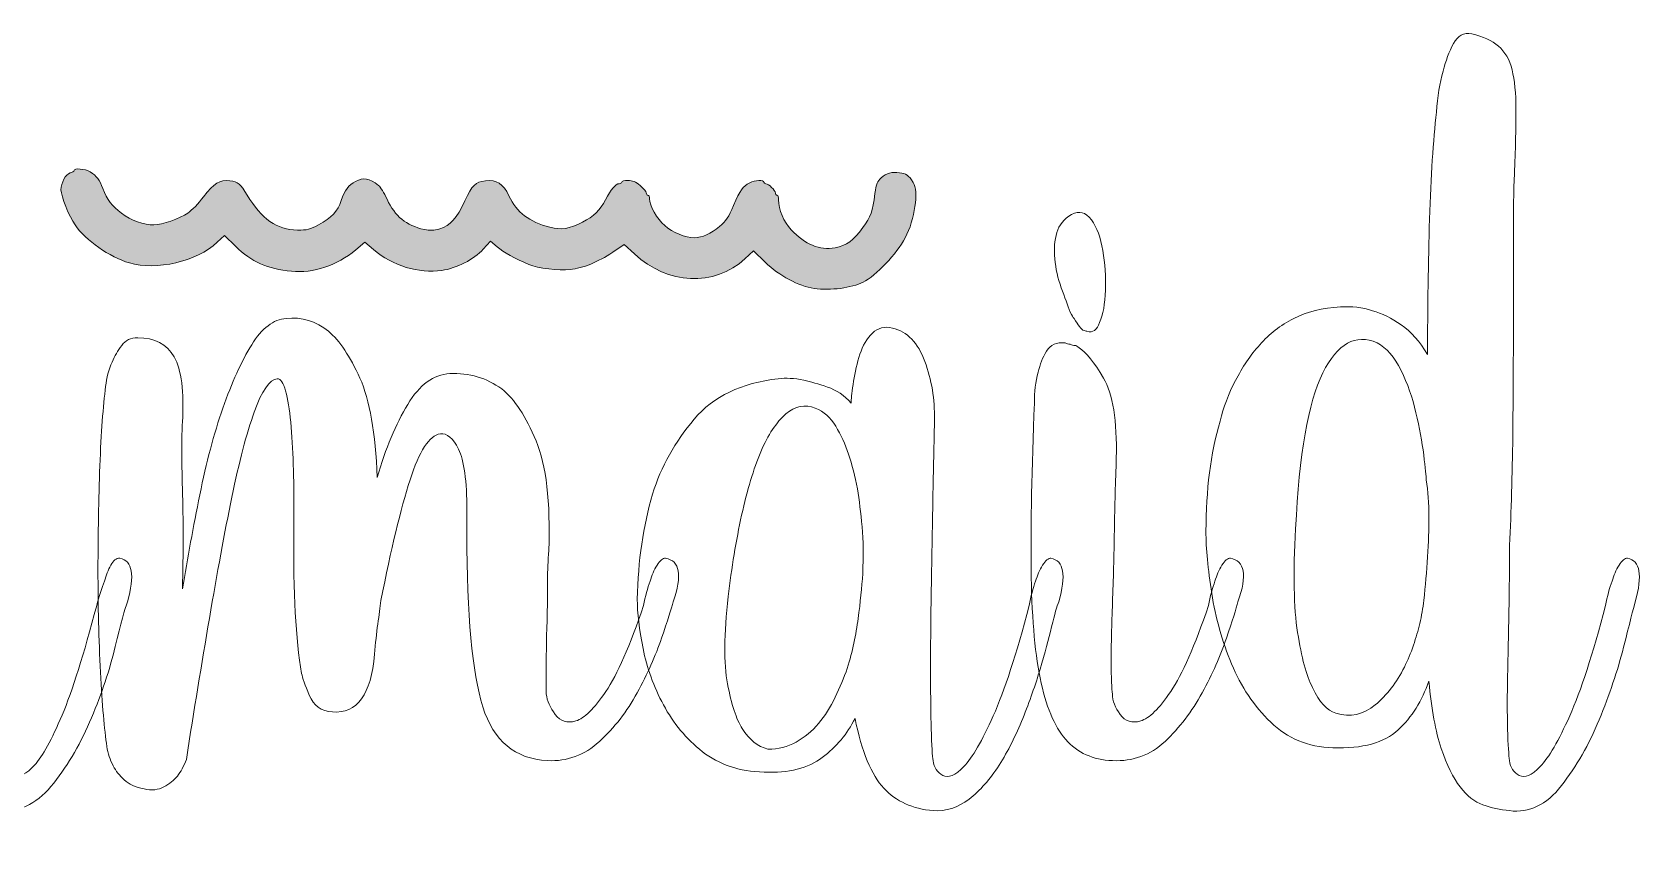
# Model space of a CAD drawing. Header units: inches. Extents: x 0.47 to 5.81, y -4.93 to -0.61.
# Drawn here: x 2.449 to 5.44, y -2.181 to -0.681 of the extents above; entities that cross this region are included whole.
import ezdxf

# ---------------------------------------------------------------- set-up
doc = ezdxf.new("R2010")
doc.units = ezdxf.units.IN
doc.header["$MEASUREMENT"] = 0
doc.layers.add('Layer 1', color=7, linetype='Continuous')

# ---------------------------------------------------------------- blocks, each defined once
blk = doc.blocks.new('block 8')
at = {"layer": 'Layer 1', "lineweight": 0}
blk.add_open_spline([(2.6118, -1.6569), (2.6356, -1.6616), (2.6403, -1.6886), (2.6261, -1.7377), (2.6213, -1.7505), (2.6138, -1.7782), (2.6035, -1.821), (2.5932, -1.8638), (2.5785, -1.9078), (2.5595, -1.953), (2.5405, -1.9982), (2.5171, -2.0386), (2.4893, -2.0743), (2.4616, -2.11), (2.4295, -2.127), (2.393, -2.1254), (2.3089, -2.1206), (2.2566, -2.0382), (2.236, -1.8781), (2.2154, -1.7179), (2.2249, -1.4912), (2.2646, -1.1978), (2.2646, -1.1947), (2.2654, -1.1899), (2.2669, -1.1836), (2.2685, -1.1804), (2.2693, -1.1761), (2.2693, -1.1705), (2.2693, -1.165), (2.2709, -1.159), (2.2741, -1.1527), (2.2582, -1.1542), (2.2412, -1.1555), (2.2229, -1.1562), (2.2047, -1.157), (2.1876, -1.1558), (2.1718, -1.1527), (2.1766, -1.1987), (2.1769, -1.2513), (2.173, -1.3108), (2.169, -1.3703), (2.1631, -1.427), (2.1552, -1.4808), (2.1472, -1.5348), (2.1393, -1.582), (2.1314, -1.6224), (2.1234, -1.6628), (2.1187, -1.6878), (2.1171, -1.6973), (2.1076, -1.7481), (2.0909, -1.7703), (2.0672, -1.7639), (2.0624, -1.7623), (2.0596, -1.7567), (2.0589, -1.7472), (2.058, -1.7377), (2.0592, -1.7267), (2.0624, -1.714), (2.064, -1.6997), (2.0672, -1.6838), (2.0719, -1.6664), (2.0878, -1.5903), (2.0981, -1.5209), (2.1028, -1.4583), (2.1076, -1.3956), (2.1096, -1.3413), (2.1088, -1.2953), (2.108, -1.2494), (2.1052, -1.2121), (2.1004, -1.1836), (2.0957, -1.155), (2.0909, -1.1368), (2.0862, -1.1289), (2.0751, -1.1146), (2.068, -1.1023), (2.0648, -1.092), (2.0616, -1.0817), (2.06, -1.0726), (2.06, -1.0647), (2.06, -1.0567), (2.0608, -1.0504), (2.0624, -1.0456), (2.0656, -1.0377), (2.0703, -1.0325), (2.0767, -1.0302), (2.083, -1.0278), (2.0886, -1.0266), (2.0933, -1.0266), (2.0996, -1.0266), (2.106, -1.0274), (2.1124, -1.0289), (2.1234, -1.0322), (2.1346, -1.0409), (2.1457, -1.0551), (2.1599, -1.0631), (2.1801, -1.0706), (2.2063, -1.0777), (2.2324, -1.0849), (2.2654, -1.0893), (2.305, -1.0908), (2.3098, -1.0908), (2.3184, -1.0924), (2.3312, -1.0956), (2.3534, -1.1019), (2.3716, -1.1138), (2.3859, -1.1313), (2.3954, -1.1487), (2.4033, -1.1717), (2.4097, -1.2002), (2.4159, -1.2288), (2.4152, -1.266), (2.4073, -1.312), (2.3978, -1.3691), (2.3902, -1.4353), (2.3847, -1.5106), (2.3791, -1.5859), (2.3755, -1.6592), (2.374, -1.7306), (2.3724, -1.802), (2.3732, -1.8654), (2.3763, -1.9209), (2.3795, -1.9764), (2.385, -2.0136), (2.393, -2.0326), (2.3978, -2.0438), (2.4053, -2.0521), (2.4156, -2.0576), (2.4259, -2.0632), (2.4386, -2.0576), (2.4537, -2.041), (2.4687, -2.0243), (2.4858, -1.9934), (2.5048, -1.9482), (2.5238, -1.9031), (2.5452, -1.8352), (2.569, -1.7449), (2.5738, -1.7274), (2.5785, -1.7124), (2.5833, -1.6997), (2.5865, -1.6886), (2.5904, -1.6787), (2.5952, -1.67), (2.5999, -1.6612), (2.6055, -1.6569), (2.6118, -1.6569)], degree=3, knots=[0, 0, 0, 0, 1, 1, 1, 2, 2, 2, 3, 3, 3, 4, 4, 4, 5, 5, 5, 6, 6, 6, 7, 7, 7, 8, 8, 8, 9, 9, 9, 10, 10, 10, 11, 11, 11, 12, 12, 12, 13, 13, 13, 14, 14, 14, 15, 15, 15, 16, 16, 16, 17, 17, 17, 18, 18, 18, 19, 19, 19, 20, 20, 20, 21, 21, 21, 22, 22, 22, 23, 23, 23, 24, 24, 24, 25, 25, 25, 26, 26, 26, 27, 27, 27, 28, 28, 28, 29, 29, 29, 30, 30, 30, 31, 31, 31, 32, 32, 32, 33, 33, 33, 34, 34, 34, 35, 35, 35, 36, 36, 36, 37, 37, 37, 38, 38, 38, 39, 39, 39, 40, 40, 40, 41, 41, 41, 42, 42, 42, 43, 43, 43, 44, 44, 44, 45, 45, 45, 46, 46, 46, 47, 47, 47, 48, 48, 48, 48], dxfattribs=at)
blk = doc.blocks.new('block 7')
at = {"layer": 'Layer 1'}
blk.add_blockref('block 8', (0, 0), dxfattribs=at)
blk = doc.blocks.new('block 10')
at = {"layer": 'Layer 1', "lineweight": 0}
blk.add_open_spline([(2.657, -2.085), (2.6411, -2.0818), (2.6288, -2.0763), (2.6201, -2.0683), (2.6114, -2.0604), (2.6046, -2.0517), (2.5999, -2.0422), (2.5935, -2.0311), (2.5896, -2.0192), (2.588, -2.0065), (2.5832, -1.9748), (2.5793, -1.9288), (2.5761, -1.8686), (2.5729, -1.8083), (2.5714, -1.7449), (2.5714, -1.6783), (2.5714, -1.6117), (2.5726, -1.5475), (2.5749, -1.4856), (2.5773, -1.4238), (2.5809, -1.3747), (2.5856, -1.3382), (2.5872, -1.3223), (2.5912, -1.3072), (2.5975, -1.293), (2.6023, -1.2819), (2.6082, -1.2716), (2.6154, -1.2621), (2.6225, -1.2525), (2.6324, -1.2478), (2.6451, -1.2478), (2.6768, -1.2478), (2.6994, -1.2597), (2.7129, -1.2834), (2.7263, -1.3072), (2.7315, -1.3477), (2.7283, -1.4048), (2.7267, -1.4301), (2.7267, -1.4713), (2.7283, -1.5284), (2.7299, -1.5855), (2.7299, -1.6473), (2.7283, -1.714), (2.7379, -1.6569), (2.7485, -1.5986), (2.7605, -1.5392), (2.7723, -1.4797), (2.7866, -1.4262), (2.8032, -1.3786), (2.8199, -1.331), (2.8377, -1.2918), (2.8568, -1.2608), (2.8758, -1.2299), (2.8972, -1.2137), (2.921, -1.2121), (2.9495, -1.209), (2.9757, -1.2169), (2.9995, -1.2359), (3.02, -1.2533), (3.0395, -1.2823), (3.0577, -1.3227), (3.076, -1.3632), (3.0866, -1.4246), (3.0899, -1.507), (3.1056, -1.4532), (3.1245, -1.408), (3.1465, -1.3715), (3.1685, -1.335), (3.1945, -1.316), (3.2244, -1.3144), (3.2606, -1.3128), (3.2929, -1.3223), (3.3212, -1.3429), (3.3448, -1.3619), (3.366, -1.3941), (3.3849, -1.4392), (3.4038, -1.4844), (3.4117, -1.5522), (3.4085, -1.6426), (3.407, -1.6616), (3.4062, -1.6799), (3.4062, -1.6973), (3.4062, -1.7147), (3.4062, -1.7298), (3.4062, -1.7425), (3.4046, -1.7837), (3.4038, -1.8194), (3.4038, -1.8495), (3.4038, -1.8797), (3.4038, -1.8995), (3.4038, -1.909), (3.4054, -1.9217), (3.4109, -1.9344), (3.4204, -1.947), (3.4299, -1.9597), (3.4426, -1.9637), (3.4585, -1.9589), (3.4743, -1.9542), (3.493, -1.936), (3.5144, -1.9042), (3.5358, -1.8725), (3.5592, -1.8194), (3.5845, -1.7449), (3.5877, -1.7274), (3.5917, -1.7124), (3.5964, -1.6997), (3.5996, -1.6886), (3.6039, -1.6787), (3.6095, -1.67), (3.6151, -1.6612), (3.6202, -1.6569), (3.625, -1.6569), (3.652, -1.6616), (3.6567, -1.6886), (3.6393, -1.7377), (3.6361, -1.7505), (3.6289, -1.7731), (3.6178, -1.8055), (3.6067, -1.838), (3.5917, -1.8717), (3.5727, -1.9066), (3.5536, -1.9415), (3.5302, -1.9716), (3.5025, -1.997), (3.4747, -2.0224), (3.4426, -2.0343), (3.4062, -2.0326), (3.3459, -2.0295), (3.3059, -1.9962), (3.286, -1.9327), (3.2662, -1.8694), (3.2563, -1.7623), (3.2563, -1.6117), (3.2563, -1.6117), (3.2563, -1.6093), (3.2563, -1.6093), (3.2563, -1.6093), (3.2563, -1.5689), (3.2563, -1.5689), (3.2563, -1.5134), (3.2512, -1.4754), (3.241, -1.4547), (3.2309, -1.4341), (3.2195, -1.4246), (3.2071, -1.4262), (3.1867, -1.4293), (3.1679, -1.4579), (3.1508, -1.5118), (3.1335, -1.5657), (3.1156, -1.6402), (3.0968, -1.7353), (3.0953, -1.7481), (3.0932, -1.7627), (3.0909, -1.7794), (3.0886, -1.796), (3.0866, -1.8147), (3.0851, -1.8352), (3.0787, -1.9098), (3.0526, -1.9455), (3.0066, -1.9423), (2.986, -1.9407), (2.9717, -1.9304), (2.9638, -1.9114), (2.9559, -1.8923), (2.9511, -1.8789), (2.9495, -1.8709), (2.9384, -1.8075), (2.9337, -1.7203), (2.9353, -1.6093), (2.9353, -1.6093), (2.9353, -1.6069), (2.9353, -1.6069), (2.9353, -1.6069), (2.9353, -1.5689), (2.9353, -1.5689), (2.9353, -1.5403), (2.9348, -1.5118), (2.934, -1.4832), (2.9332, -1.4547), (2.9317, -1.4286), (2.9293, -1.4048), (2.9269, -1.381), (2.9237, -1.3616), (2.9198, -1.3465), (2.9158, -1.3314), (2.9106, -1.3239), (2.9043, -1.3239), (2.89, -1.3255), (2.8758, -1.3461), (2.8615, -1.3857), (2.8472, -1.4254), (2.8334, -1.4781), (2.8199, -1.5439), (2.8064, -1.6097), (2.7925, -1.6846), (2.7783, -1.7687), (2.764, -1.8527), (2.7497, -1.9399), (2.7355, -2.0303), (2.7307, -2.043), (2.7251, -2.0533), (2.7188, -2.0612), (2.7124, -2.0691), (2.7042, -2.0759), (2.6939, -2.0814), (2.6835, -2.0869), (2.6712, -2.0882), (2.657, -2.085)], degree=3, knots=[0, 0, 0, 0, 1, 1, 1, 2, 2, 2, 3, 3, 3, 4, 4, 4, 5, 5, 5, 6, 6, 6, 7, 7, 7, 8, 8, 8, 9, 9, 9, 10, 10, 10, 11, 11, 11, 12, 12, 12, 13, 13, 13, 14, 14, 14, 15, 15, 15, 16, 16, 16, 17, 17, 17, 18, 18, 18, 19, 19, 19, 20, 20, 20, 21, 21, 21, 22, 22, 22, 23, 23, 23, 24, 24, 24, 25, 25, 25, 26, 26, 26, 27, 27, 27, 28, 28, 28, 29, 29, 29, 30, 30, 30, 31, 31, 31, 32, 32, 32, 33, 33, 33, 34, 34, 34, 35, 35, 35, 36, 36, 36, 37, 37, 37, 38, 38, 38, 39, 39, 39, 40, 40, 40, 41, 41, 41, 42, 42, 42, 43, 43, 43, 44, 44, 44, 45, 45, 45, 46, 46, 46, 47, 47, 47, 48, 48, 48, 49, 49, 49, 50, 50, 50, 51, 51, 51, 52, 52, 52, 53, 53, 53, 54, 54, 54, 55, 55, 55, 56, 56, 56, 57, 57, 57, 58, 58, 58, 59, 59, 59, 60, 60, 60, 61, 61, 61, 62, 62, 62, 63, 63, 63, 64, 64, 64, 65, 65, 65, 66, 66, 66, 67, 67, 67, 68, 68, 68, 69, 69, 69, 69], dxfattribs=at)
blk = doc.blocks.new('block 9')
at = {"layer": 'Layer 1'}
blk.add_blockref('block 10', (0, 0), dxfattribs=at)
blk = doc.blocks.new('block 12')
at = {"layer": 'Layer 1', "lineweight": 0}
for points, knots in [([(4.3409, -1.6569), (4.3647, -1.6616), (4.3694, -1.6886), (4.3552, -1.7377), (4.352, -1.7457), (4.3476, -1.7611), (4.3421, -1.7841), (4.3365, -1.8071), (4.3294, -1.8333), (4.3207, -1.8626), (4.3119, -1.892), (4.3012, -1.9224), (4.2886, -1.9542), (4.2758, -1.9859), (4.2612, -2.0148), (4.2446, -2.041), (4.2279, -2.0671), (4.2092, -2.0882), (4.1887, -2.104), (4.168, -2.1198), (4.1458, -2.127), (4.1221, -2.1254), (4.084, -2.1222), (4.0535, -2.1084), (4.0305, -2.0838), (4.0075, -2.0592), (3.9896, -2.016), (3.977, -1.9542), (3.9627, -1.9827), (3.9425, -2.0069), (3.9163, -2.0267), (3.8902, -2.0466), (3.8541, -2.0557), (3.8081, -2.0541), (3.7621, -2.0525), (3.7241, -2.0398), (3.6939, -2.016), (3.6638, -1.9922), (3.6396, -1.9633), (3.6214, -1.9292), (3.6032, -1.8951), (3.5905, -1.8602), (3.5834, -1.8246), (3.5763, -1.7889), (3.5727, -1.7584), (3.5727, -1.733), (3.5742, -1.6616), (3.5838, -1.5966), (3.6012, -1.5379), (3.617, -1.4872), (3.6428, -1.4409), (3.6785, -1.3988), (3.7142, -1.3568), (3.7661, -1.3318), (3.8343, -1.3239), (3.8486, -1.3223), (3.8644, -1.3231), (3.8818, -1.3263), (3.8945, -1.3295), (3.9092, -1.3338), (3.9258, -1.3393), (3.9425, -1.3449), (3.9572, -1.3548), (3.9698, -1.3691), (3.9698, -1.3628), (3.9711, -1.3512), (3.9734, -1.3346), (3.9758, -1.3179), (3.9793, -1.3013), (3.9842, -1.2847), (3.9889, -1.268), (3.996, -1.2541), (4.0055, -1.243), (4.0151, -1.2319), (4.0269, -1.2272), (4.0412, -1.2288), (4.0697, -1.2335), (4.0908, -1.2525), (4.1042, -1.2858), (4.1177, -1.3192), (4.1245, -1.3548), (4.1245, -1.3928), (4.1245, -1.4056), (4.124, -1.4293), (4.1233, -1.4642), (4.1224, -1.4991), (4.1217, -1.5387), (4.1209, -1.5832), (4.1201, -1.6275), (4.1193, -1.6743), (4.1185, -1.7235), (4.1177, -1.7726), (4.1173, -1.8186), (4.1173, -1.8614), (4.1173, -1.9042), (4.1177, -1.9415), (4.1185, -1.9732), (4.1193, -2.005), (4.1205, -2.0248), (4.1221, -2.0326), (4.1237, -2.0454), (4.1296, -2.0545), (4.1399, -2.06), (4.1502, -2.0656), (4.1633, -2.06), (4.1792, -2.0434), (4.195, -2.0267), (4.2132, -1.9954), (4.2338, -1.9494), (4.2544, -1.9034), (4.2767, -1.8352), (4.3005, -1.7449), (4.3036, -1.7274), (4.3076, -1.7124), (4.3123, -1.6997), (4.3155, -1.6886), (4.3198, -1.6787), (4.3254, -1.67), (4.331, -1.6612), (4.3361, -1.6569), (4.3409, -1.6569)], [0, 0, 0, 0, 1, 1, 1, 2, 2, 2, 3, 3, 3, 4, 4, 4, 5, 5, 5, 6, 6, 6, 7, 7, 7, 8, 8, 8, 9, 9, 9, 10, 10, 10, 11, 11, 11, 12, 12, 12, 13, 13, 13, 14, 14, 14, 15, 15, 15, 16, 16, 16, 17, 17, 17, 18, 18, 18, 19, 19, 19, 20, 20, 20, 21, 21, 21, 22, 22, 22, 23, 23, 23, 24, 24, 24, 25, 25, 25, 26, 26, 26, 27, 27, 27, 28, 28, 28, 29, 29, 29, 30, 30, 30, 31, 31, 31, 32, 32, 32, 33, 33, 33, 34, 34, 34, 35, 35, 35, 36, 36, 36, 37, 37, 37, 38, 38, 38, 39, 39, 39, 40, 40, 40, 40]), ([(3.9913, -1.6854), (3.9928, -1.6537), (3.9924, -1.6247), (3.9901, -1.5986), (3.9877, -1.5724), (3.9849, -1.549), (3.9817, -1.5284), (3.977, -1.5047), (3.9714, -1.4832), (3.9651, -1.4642), (3.9587, -1.4452), (3.9508, -1.4278), (3.9413, -1.4119), (3.9318, -1.3961), (3.9191, -1.385), (3.9033, -1.3786), (3.8842, -1.3707), (3.866, -1.3743), (3.8486, -1.3893), (3.8311, -1.4044), (3.8156, -1.4278), (3.8022, -1.4595), (3.7887, -1.4912), (3.7768, -1.5304), (3.7665, -1.5772), (3.7562, -1.624), (3.7478, -1.6743), (3.7415, -1.7282), (3.7336, -1.798), (3.7332, -1.8519), (3.7403, -1.89), (3.7475, -1.928), (3.7566, -1.9558), (3.7677, -1.9732), (3.7804, -1.9938), (3.7962, -2.0065), (3.8153, -2.0112), (3.8343, -2.0112), (3.8517, -2.0069), (3.8676, -1.9982), (3.8834, -1.9895), (3.8973, -1.978), (3.9092, -1.9637), (3.9211, -1.9494), (3.9314, -1.9332), (3.9402, -1.9149), (3.9488, -1.8967), (3.9564, -1.8789), (3.9627, -1.8614), (3.9722, -1.8297), (3.979, -1.7988), (3.9829, -1.7687), (3.9869, -1.7386), (3.9896, -1.7108), (3.9913, -1.6854)], [0, 0, 0, 0, 1, 1, 1, 2, 2, 2, 3, 3, 3, 4, 4, 4, 5, 5, 5, 6, 6, 6, 7, 7, 7, 8, 8, 8, 9, 9, 9, 10, 10, 10, 11, 11, 11, 12, 12, 12, 13, 13, 13, 14, 14, 14, 15, 15, 15, 16, 16, 16, 17, 17, 17, 18, 18, 18, 18])]:
    blk.add_open_spline(points, degree=3, knots=knots, dxfattribs=at)
blk = doc.blocks.new('block 11')
at = {"layer": 'Layer 1'}
blk.add_blockref('block 12', (0, 0), dxfattribs=at)
blk = doc.blocks.new('block 14')
at = {"layer": 'Layer 1', "lineweight": 0}
for points, knots in [([(4.4075, -1.2359), (4.4059, -1.2359), (4.4035, -1.2351), (4.4003, -1.2335), (4.3972, -1.2319), (4.3916, -1.2248), (4.3837, -1.2121), (4.3821, -1.2106), (4.3797, -1.2066), (4.3766, -1.2002), (4.3718, -1.1875), (4.3662, -1.1725), (4.3599, -1.155), (4.3535, -1.1376), (4.3496, -1.1198), (4.348, -1.1015), (4.3464, -1.0833), (4.3476, -1.067), (4.3516, -1.0528), (4.3556, -1.0385), (4.3647, -1.0274), (4.379, -1.0194), (4.3932, -1.0115), (4.4055, -1.0147), (4.4158, -1.0289), (4.4261, -1.0433), (4.4333, -1.0623), (4.4372, -1.0861), (4.4412, -1.1098), (4.4428, -1.1344), (4.442, -1.1598), (4.4412, -1.1851), (4.4376, -1.205), (4.4312, -1.2193), (4.4265, -1.2335), (4.4186, -1.2391), (4.4075, -1.2359)], [0, 0, 0, 0, 1, 1, 1, 2, 2, 2, 3, 3, 3, 4, 4, 4, 5, 5, 5, 6, 6, 6, 7, 7, 7, 8, 8, 8, 9, 9, 9, 10, 10, 10, 11, 11, 11, 12, 12, 12, 12]), ([(4.3932, -1.2668), (4.4059, -1.2748), (4.4209, -1.2934), (4.4384, -1.3227), (4.4558, -1.3521), (4.4637, -1.4016), (4.4622, -1.4713), (4.4606, -1.5142), (4.4594, -1.559), (4.4586, -1.6057), (4.4578, -1.6525), (4.4566, -1.6969), (4.4551, -1.7389), (4.4534, -1.7809), (4.4527, -1.8174), (4.4527, -1.8483), (4.4527, -1.8792), (4.4534, -1.8995), (4.4551, -1.909), (4.4551, -1.9217), (4.4598, -1.9344), (4.4693, -1.947), (4.4788, -1.9597), (4.4915, -1.9637), (4.5074, -1.9589), (4.5232, -1.9542), (4.5419, -1.936), (4.5633, -1.9042), (4.5847, -1.8725), (4.608, -1.8194), (4.6335, -1.7449), (4.6366, -1.7274), (4.6406, -1.7124), (4.6453, -1.6997), (4.6485, -1.6886), (4.6528, -1.6787), (4.6584, -1.67), (4.6639, -1.6612), (4.6691, -1.6569), (4.6739, -1.6569), (4.7008, -1.6616), (4.7056, -1.6886), (4.6881, -1.7377), (4.685, -1.7505), (4.6778, -1.7731), (4.6667, -1.8055), (4.6556, -1.838), (4.6406, -1.8717), (4.6215, -1.9066), (4.6025, -1.9415), (4.5795, -1.9716), (4.5526, -1.997), (4.5256, -2.0224), (4.4931, -2.0343), (4.4551, -2.0326), (4.4186, -2.0311), (4.3896, -2.018), (4.3682, -1.9934), (4.3468, -1.9688), (4.331, -1.9308), (4.3207, -1.8792), (4.3103, -1.8277), (4.3048, -1.7603), (4.304, -1.6771), (4.3033, -1.5938), (4.3052, -1.4912), (4.31, -1.3691), (4.31, -1.3485), (4.3123, -1.3295), (4.3171, -1.312), (4.3203, -1.2977), (4.3254, -1.2847), (4.3326, -1.2728), (4.3397, -1.2608), (4.3512, -1.2557), (4.3671, -1.2573), (4.3702, -1.2589), (4.3734, -1.2597), (4.3766, -1.2597), (4.3797, -1.2613), (4.3825, -1.2621), (4.3849, -1.2621), (4.3872, -1.2621), (4.39, -1.2636), (4.3932, -1.2668)], [0, 0, 0, 0, 1, 1, 1, 2, 2, 2, 3, 3, 3, 4, 4, 4, 5, 5, 5, 6, 6, 6, 7, 7, 7, 8, 8, 8, 9, 9, 9, 10, 10, 10, 11, 11, 11, 12, 12, 12, 13, 13, 13, 14, 14, 14, 15, 15, 15, 16, 16, 16, 17, 17, 17, 18, 18, 18, 19, 19, 19, 20, 20, 20, 21, 21, 21, 22, 22, 22, 23, 23, 23, 24, 24, 24, 25, 25, 25, 26, 26, 26, 27, 27, 27, 28, 28, 28, 28])]:
    blk.add_open_spline(points, degree=3, knots=knots, dxfattribs=at)
blk = doc.blocks.new('block 13')
at = {"layer": 'Layer 1'}
blk.add_blockref('block 14', (0, 0), dxfattribs=at)
blk = doc.blocks.new('block 16')
at = {"layer": 'Layer 1', "lineweight": 0}
for points, knots in [([(5.4112, -1.6569), (5.4349, -1.6616), (5.4397, -1.6886), (5.4254, -1.7377), (5.4222, -1.7505), (5.4151, -1.7786), (5.404, -1.8222), (5.3929, -1.8658), (5.3778, -1.9106), (5.3588, -1.9566), (5.3398, -2.0026), (5.3164, -2.0434), (5.2887, -2.079), (5.2609, -2.1147), (5.2288, -2.1301), (5.1923, -2.1254), (5.1746, -2.1238), (5.1581, -2.1203), (5.1428, -2.1147), (5.1275, -2.1091), (5.1133, -2.0981), (5.1005, -2.0814), (5.0876, -2.0648), (5.0759, -2.041), (5.0654, -2.0101), (5.055, -1.9791), (5.0473, -1.9375), (5.0425, -1.8852), (5.0298, -1.9217), (5.0108, -1.9518), (4.9854, -1.9756), (4.96, -1.9994), (4.9196, -2.0105), (4.8641, -2.0089), (4.8181, -2.0073), (4.7797, -1.9914), (4.7488, -1.9613), (4.7178, -1.9312), (4.6936, -1.8951), (4.6762, -1.8531), (4.6588, -1.8111), (4.6465, -1.7675), (4.6394, -1.7223), (4.6322, -1.6771), (4.6286, -1.6387), (4.6286, -1.6069), (4.6286, -1.5308), (4.6374, -1.4627), (4.6548, -1.4024), (4.6611, -1.3771), (4.6706, -1.3521), (4.6834, -1.3275), (4.696, -1.3029), (4.711, -1.2807), (4.7285, -1.2608), (4.746, -1.241), (4.767, -1.2248), (4.7916, -1.2121), (4.8161, -1.1995), (4.8451, -1.1923), (4.8784, -1.1907), (4.8989, -1.1892), (4.9188, -1.1915), (4.9378, -1.1978), (4.9552, -1.2026), (4.9731, -1.2113), (4.9913, -1.224), (5.0096, -1.2367), (5.0258, -1.2549), (5.0401, -1.2787), (5.0401, -1.1915), (5.0413, -1.1079), (5.0437, -1.0278), (5.0461, -0.9478), (5.0504, -0.8815), (5.0568, -0.8292), (5.0584, -0.8006), (5.0624, -0.7753), (5.0688, -0.7531), (5.0737, -0.734), (5.0801, -0.717), (5.0882, -0.7019), (5.0962, -0.6869), (5.1075, -0.681), (5.1221, -0.6841), (5.143, -0.6889), (5.1595, -0.6964), (5.1716, -0.7067), (5.1837, -0.717), (5.1922, -0.7317), (5.197, -0.7507), (5.2018, -0.7697), (5.2042, -0.7943), (5.2042, -0.8244), (5.2042, -0.8546), (5.2034, -0.8918), (5.2018, -0.9362), (5.2002, -0.9632), (5.1994, -1.0024), (5.1994, -1.0539), (5.1994, -1.1055), (5.1994, -1.1633), (5.1994, -1.2276), (5.1994, -1.2918), (5.1991, -1.3596), (5.1983, -1.4309), (5.1974, -1.5023), (5.1955, -1.5697), (5.1923, -1.6331), (5.1923, -1.6696), (5.1919, -1.7092), (5.1912, -1.752), (5.1903, -1.7948), (5.1895, -1.8352), (5.1888, -1.8733), (5.1879, -1.9114), (5.1879, -1.9451), (5.1888, -1.9744), (5.1895, -2.0037), (5.1907, -2.0231), (5.1923, -2.0326), (5.1939, -2.0454), (5.1998, -2.0545), (5.2102, -2.06), (5.2205, -2.0656), (5.2335, -2.06), (5.2494, -2.0434), (5.2652, -2.0267), (5.2835, -1.9954), (5.3041, -1.9494), (5.3247, -1.9034), (5.3469, -1.8352), (5.3707, -1.7449), (5.3739, -1.7274), (5.3778, -1.7124), (5.3826, -1.6997), (5.3858, -1.6886), (5.3901, -1.6787), (5.3957, -1.67), (5.4012, -1.6612), (5.4064, -1.6569), (5.4112, -1.6569)], [0, 0, 0, 0, 1, 1, 1, 2, 2, 2, 3, 3, 3, 4, 4, 4, 5, 5, 5, 6, 6, 6, 7, 7, 7, 8, 8, 8, 9, 9, 9, 10, 10, 10, 11, 11, 11, 12, 12, 12, 13, 13, 13, 14, 14, 14, 15, 15, 15, 16, 16, 16, 17, 17, 17, 18, 18, 18, 19, 19, 19, 20, 20, 20, 21, 21, 21, 22, 22, 22, 23, 23, 23, 24, 24, 24, 25, 25, 25, 26, 26, 26, 27, 27, 27, 28, 28, 28, 29, 29, 29, 30, 30, 30, 31, 31, 31, 32, 32, 32, 33, 33, 33, 34, 34, 34, 35, 35, 35, 36, 36, 36, 37, 37, 37, 38, 38, 38, 39, 39, 39, 40, 40, 40, 41, 41, 41, 42, 42, 42, 43, 43, 43, 44, 44, 44, 45, 45, 45, 46, 46, 46, 47, 47, 47, 47]), ([(4.997, -1.8591), (5.0034, -1.8464), (5.009, -1.8329), (5.0138, -1.8186), (5.0186, -1.8043), (5.0227, -1.7909), (5.0258, -1.7782), (5.029, -1.7639), (5.0314, -1.7496), (5.033, -1.7353), (5.0361, -1.7084), (5.0385, -1.6815), (5.0401, -1.6545), (5.0417, -1.6275), (5.0425, -1.603), (5.0425, -1.5807), (5.0425, -1.5554), (5.0409, -1.5324), (5.0377, -1.5118), (5.0377, -1.5055), (5.0361, -1.49), (5.0329, -1.4654), (5.0297, -1.4409), (5.0249, -1.4147), (5.0185, -1.3869), (5.0121, -1.3592), (5.0029, -1.3331), (4.9909, -1.3084), (4.9789, -1.2839), (4.9641, -1.2668), (4.9465, -1.2573), (4.9064, -1.2399), (4.8727, -1.2585), (4.8456, -1.3132), (4.8184, -1.3679), (4.8015, -1.4642), (4.7951, -1.6022), (4.7904, -1.6846), (4.7916, -1.7489), (4.7988, -1.7948), (4.806, -1.8408), (4.8152, -1.8749), (4.8264, -1.8971), (4.8392, -1.9241), (4.8536, -1.9399), (4.8696, -1.9446), (4.8968, -1.9526), (4.9213, -1.9474), (4.9429, -1.9292), (4.9645, -1.911), (4.9826, -1.8876), (4.997, -1.8591)], [0, 0, 0, 0, 1, 1, 1, 2, 2, 2, 3, 3, 3, 4, 4, 4, 5, 5, 5, 6, 6, 6, 7, 7, 7, 8, 8, 8, 9, 9, 9, 10, 10, 10, 11, 11, 11, 12, 12, 12, 13, 13, 13, 14, 14, 14, 15, 15, 15, 16, 16, 16, 17, 17, 17, 17])]:
    blk.add_open_spline(points, degree=3, knots=knots, dxfattribs=at)
blk = doc.blocks.new('block 15')
at = {"layer": 'Layer 1'}
blk.add_blockref('block 16', (0, 0), dxfattribs=at)
blk = doc.blocks.new('block 2')
at = {"layer": 'Layer 1'}
for name in ['block 15', 'block 13', 'block 7', 'block 9', 'block 11']:
    blk.add_blockref(name, (0, 0), dxfattribs=at)
blk = doc.blocks.new('block 81')
at = {"layer": 'Layer 1', "lineweight": 0}
blk.add_open_spline([(2.5567, -0.9399), (2.5691, -0.9478), (2.5746, -0.9551), (2.5804, -0.9709), (2.5883, -0.9915), (2.5974, -1.0037), (2.615, -1.017), (2.632, -1.0298), (2.6575, -1.0389), (2.6754, -1.0386), (2.6909, -1.0383), (2.723, -1.0268), (2.7382, -1.0164), (2.7455, -1.0116), (2.7585, -0.9982), (2.7674, -0.9864), (2.7871, -0.9606), (2.7971, -0.9545), (2.8165, -0.9566), (2.8317, -0.9585), (2.836, -0.9621), (2.8487, -0.9834), (2.8748, -1.0274), (2.9036, -1.0474), (2.9416, -1.048), (2.9598, -1.0483), (2.965, -1.0471), (2.981, -1.0383), (3.005, -1.0255), (3.0166, -1.0131), (3.0229, -0.9934), (3.0293, -0.9742), (3.0369, -0.9639), (3.0496, -0.9579), (3.0651, -0.95), (3.0748, -0.9518), (3.0924, -0.9651), (3.0958, -0.9676), (3.1028, -0.9794), (3.1082, -0.9909), (3.1231, -1.0228), (3.1431, -1.0392), (3.1774, -1.0471), (3.1878, -1.0492), (3.1947, -1.0489), (3.2063, -1.0456), (3.2257, -1.0398), (3.2375, -1.0265), (3.2527, -0.994), (3.2661, -0.9645), (3.2721, -0.9588), (3.2907, -0.9566), (3.3119, -0.9542), (3.3234, -0.9618), (3.3344, -0.9846), (3.3489, -1.0155), (3.372, -1.0328), (3.4106, -1.0428), (3.4318, -1.0483), (3.4461, -1.0462), (3.471, -1.0334), (3.4925, -1.0225), (3.5037, -1.0116), (3.5138, -0.9918), (3.5238, -0.9721), (3.5323, -0.9621), (3.5393, -0.9621), (3.5417, -0.9621), (3.5438, -0.9606), (3.5438, -0.9591), (3.5438, -0.9572), (3.549, -0.956), (3.5554, -0.956), (3.5635, -0.956), (3.5699, -0.9585), (3.5781, -0.9654), (3.5842, -0.9706), (3.5893, -0.9767), (3.5893, -0.9791), (3.5893, -0.9815), (3.5909, -0.9834), (3.5924, -0.9834), (3.5942, -0.9834), (3.5954, -0.9864), (3.5954, -0.99), (3.5954, -1.0028), (3.6097, -1.0274), (3.6236, -1.0398), (3.6382, -1.0526), (3.6622, -1.0623), (3.6786, -1.0623), (3.6935, -1.062), (3.7092, -1.055), (3.7256, -1.0413), (3.7378, -1.031), (3.7426, -1.024), (3.7517, -1.0025), (3.7639, -0.9733), (3.7681, -0.9673), (3.7815, -0.9606), (3.7918, -0.9554), (3.8079, -0.9545), (3.8079, -0.9591), (3.8079, -0.9606), (3.8094, -0.9621), (3.8115, -0.9621), (3.8164, -0.9621), (3.8291, -0.9745), (3.8291, -0.9794), (3.8291, -0.9815), (3.8307, -0.9834), (3.8322, -0.9834), (3.834, -0.9834), (3.8352, -0.9873), (3.8352, -0.9919), (3.8352, -1.0104), (3.8446, -1.0325), (3.8586, -1.0474), (3.8844, -1.075), (3.9114, -1.0859), (3.9399, -1.0808), (3.9612, -1.0768), (3.9739, -1.0677), (3.9918, -1.0435), (4.0064, -1.0237), (4.0101, -1.0134), (4.014, -0.9803), (4.0164, -0.9621), (4.0183, -0.9576), (4.0255, -0.9512), (4.0362, -0.9421), (4.0447, -0.9396), (4.0598, -0.9418), (4.0723, -0.9433), (4.0762, -0.946), (4.085, -0.9597), (4.0957, -0.9764), (4.0881, -1.0283), (4.0702, -1.0626), (4.0547, -1.0923), (4.0161, -1.1324), (3.9921, -1.1448), (3.9706, -1.1555), (3.9314, -1.1606), (3.9011, -1.1564), (3.8726, -1.1521), (3.8364, -1.133), (3.8103, -1.1078), (3.8103, -1.1078), (3.7885, -1.0869), (3.7885, -1.0869), (3.7885, -1.0869), (3.7727, -1.1014), (3.7727, -1.1014), (3.7156, -1.1536), (3.6291, -1.15), (3.5675, -1.0923), (3.5675, -1.0923), (3.5487, -1.0747), (3.5487, -1.0747), (3.5487, -1.0747), (3.5271, -1.0893), (3.5271, -1.0893), (3.5001, -1.1072), (3.4722, -1.1187), (3.4479, -1.1215), (3.4269, -1.1239), (3.3887, -1.119), (3.3714, -1.1117), (3.3462, -1.1014), (3.324, -1.089), (3.3125, -1.0793), (3.3125, -1.0793), (3.3001, -1.0686), (3.3001, -1.0686), (3.3001, -1.0686), (3.2867, -1.0835), (3.2867, -1.0835), (3.2697, -1.1023), (3.2372, -1.119), (3.2099, -1.123), (3.1665, -1.129), (3.1189, -1.1145), (3.083, -1.0844), (3.083, -1.0844), (3.0669, -1.0708), (3.0669, -1.0708), (3.0669, -1.0708), (3.0503, -1.0847), (3.0503, -1.0847), (3.0144, -1.1142), (2.9716, -1.1284), (2.9307, -1.1245), (2.8863, -1.1202), (2.8566, -1.1069), (2.8268, -1.0781), (2.8268, -1.0781), (2.8062, -1.0583), (2.8062, -1.0583), (2.8062, -1.0583), (2.7928, -1.0708), (2.7928, -1.0708), (2.7543, -1.1063), (2.6802, -1.1239), (2.6298, -1.109), (2.5928, -1.0981), (2.5488, -1.0674), (2.5288, -1.0386), (2.5178, -1.0225), (2.5027, -0.9852), (2.5027, -0.9736), (2.5027, -0.9603), (2.5115, -0.9442), (2.5197, -0.9421), (2.5236, -0.9412), (2.5269, -0.939), (2.5269, -0.9375), (2.5269, -0.9327), (2.5482, -0.9345), (2.5567, -0.9399)], degree=3, knots=[0, 0, 0, 0, 1, 1, 1, 2, 2, 2, 3, 3, 3, 4, 4, 4, 5, 5, 5, 6, 6, 6, 7, 7, 7, 8, 8, 8, 9, 9, 9, 10, 10, 10, 11, 11, 11, 12, 12, 12, 13, 13, 13, 14, 14, 14, 15, 15, 15, 16, 16, 16, 17, 17, 17, 18, 18, 18, 19, 19, 19, 20, 20, 20, 21, 21, 21, 22, 22, 22, 23, 23, 23, 24, 24, 24, 25, 25, 25, 26, 26, 26, 27, 27, 27, 28, 28, 28, 29, 29, 29, 30, 30, 30, 31, 31, 31, 32, 32, 32, 33, 33, 33, 34, 34, 34, 35, 35, 35, 36, 36, 36, 37, 37, 37, 38, 38, 38, 39, 39, 39, 40, 40, 40, 41, 41, 41, 42, 42, 42, 43, 43, 43, 44, 44, 44, 45, 45, 45, 46, 46, 46, 47, 47, 47, 48, 48, 48, 49, 49, 49, 50, 50, 50, 51, 51, 51, 52, 52, 52, 53, 53, 53, 54, 54, 54, 55, 55, 55, 56, 56, 56, 57, 57, 57, 58, 58, 58, 59, 59, 59, 60, 60, 60, 61, 61, 61, 62, 62, 62, 63, 63, 63, 64, 64, 64, 65, 65, 65, 66, 66, 66, 67, 67, 67, 68, 68, 68, 69, 69, 69, 70, 70, 70, 71, 71, 71, 72, 72, 72, 73, 73, 73, 73], dxfattribs=at)
blk = doc.blocks.new('block 80')
at = {"layer": 'Layer 1'}
blk.add_blockref('block 81', (0, 0), dxfattribs=at)
blk = doc.blocks.new('block 79')
at = {"layer": 'Layer 1'}
blk.add_blockref('block 80', (0, 0), dxfattribs=at)

msp = doc.modelspace()

# ---------------------------------------------------------------- hatches: boundary and pattern name
at = {"layer": 'Layer 1', "true_color": 0x45bfba}
h = msp.add_hatch(color=123, dxfattribs=at)
h.dxf.hatch_style = 2
edge = h.paths.add_edge_path()
edge.add_spline(control_points=[(4.5161, -2.2903), (4.4727, -2.3005), (4.4452, -2.3245), (4.3839, -2.4051), (4.3496, -2.4507), (4.305, -2.5011), (4.2752, -2.528), (4.2598, -2.5421), (4.2225, -2.573), (4.1924, -2.5963), (4.1622, -2.62), (4.1361, -2.6417), (4.1341, -2.6447), (4.128, -2.654), (4.1255, -2.6615), (4.1274, -2.6653), (4.1283, -2.6673), (4.1291, -2.6696), (4.129, -2.6704), (4.129, -2.6742), (4.1356, -2.6848), (4.1385, -2.6852), (4.1401, -2.6854), (4.1418, -2.6872), (4.1421, -2.6889), (4.1436, -2.6961), (4.1753, -2.6971), (4.1984, -2.6908), (4.3047, -2.6621), (4.3657, -2.6372), (4.4505, -2.5876), (4.5162, -2.5492), (4.5601, -2.5097), (4.59, -2.4618), (4.6115, -2.4273), (4.6222, -2.386), (4.6165, -2.3595), (4.6102, -2.3301), (4.5884, -2.3027), (4.5643, -2.2936), (4.5479, -2.2875), (4.5329, -2.2864), (4.5161, -2.2903)], knot_values=[0, 0, 0, 0, 1, 1, 1, 2, 2, 2, 3, 3, 3, 4, 4, 4, 5, 5, 5, 6, 6, 6, 7, 7, 7, 8, 8, 8, 9, 9, 9, 10, 10, 10, 11, 11, 11, 12, 12, 12, 13, 13, 13, 14, 14, 14, 14], degree=3, periodic=1)
edge = h.paths.add_edge_path()
edge.add_spline(control_points=[(4.547, -2.3613), (4.5566, -2.3739), (4.5545, -2.3905), (4.5396, -2.4179), (4.5161, -2.4617), (4.472, -2.5018), (4.4073, -2.5382), (4.3693, -2.5595), (4.3146, -2.586), (4.313, -2.5836), (4.3125, -2.583), (4.3194, -2.5757), (4.3286, -2.5674), (4.3565, -2.5423), (4.3906, -2.5024), (4.4539, -2.4207), (4.4805, -2.3866), (4.4999, -2.3667), (4.5141, -2.3593), (4.5318, -2.3504), (4.5389, -2.3507), (4.547, -2.3613)], knot_values=[0, 0, 0, 0, 1, 1, 1, 2, 2, 2, 3, 3, 3, 4, 4, 4, 5, 5, 5, 6, 6, 6, 7, 7, 7, 7], degree=3, periodic=1)
edge = h.paths.add_edge_path()
edge.add_spline(control_points=[(4.5511, -2.7552), (4.5154, -2.7556), (4.4434, -2.7642), (4.3875, -2.7745), (4.3661, -2.7786), (4.3297, -2.7851), (4.3068, -2.7893), (4.2348, -2.8022), (4.2016, -2.8162), (4.1992, -2.8349), (4.1976, -2.8478), (4.2044, -2.8647), (4.2114, -2.8655), (4.213, -2.8657), (4.2142, -2.867), (4.214, -2.8686), (4.2138, -2.8699), (4.2155, -2.8715), (4.2176, -2.8718), (4.2198, -2.872), (4.2215, -2.8733), (4.2214, -2.8744), (4.2211, -2.8768), (4.2901, -2.8959), (4.3356, -2.9057), (4.3687, -2.9129), (4.5205, -2.9301), (4.566, -2.9318), (4.6517, -2.9348), (4.7163, -2.9079), (4.7277, -2.8645), (4.7338, -2.8421), (4.7276, -2.818), (4.7111, -2.798), (4.7028, -2.7882), (4.6771, -2.7725), (4.6614, -2.7678), (4.6378, -2.761), (4.584, -2.7548), (4.5511, -2.7552)], knot_values=[0, 0, 0, 0, 1, 1, 1, 2, 2, 2, 3, 3, 3, 4, 4, 4, 5, 5, 5, 6, 6, 6, 7, 7, 7, 8, 8, 8, 9, 9, 9, 10, 10, 10, 11, 11, 11, 12, 12, 12, 13, 13, 13, 13], degree=3, periodic=1)
edge = h.paths.add_edge_path()
edge.add_spline(control_points=[(4.6622, -2.8413), (4.6648, -2.8443), (4.6646, -2.8456), (4.66, -2.8497), (4.6457, -2.8617), (4.6105, -2.8679), (4.5634, -2.8663), (4.5196, -2.8648), (4.3604, -2.8469), (4.3692, -2.8444), (4.3829, -2.8408), (4.4684, -2.8268), (4.4954, -2.824), (4.5105, -2.8224), (4.5368, -2.8208), (4.5536, -2.8207), (4.607, -2.8199), (4.6497, -2.8283), (4.6622, -2.8413)], knot_values=[0, 0, 0, 0, 1, 1, 1, 2, 2, 2, 3, 3, 3, 4, 4, 4, 5, 5, 5, 6, 6, 6, 6], degree=3, periodic=1)
edge = h.paths.add_edge_path()
edge.add_spline(control_points=[(4.1369, -2.9841), (4.1273, -2.9826), (4.1095, -2.9855), (4.1091, -2.989), (4.1089, -2.9906), (4.108, -2.9913), (4.1073, -2.9901), (4.1054, -2.988), (4.0976, -2.9935), (4.0971, -2.9976), (4.0969, -2.9992), (4.0954, -3.0003), (4.0941, -3.0002), (4.0906, -2.9997), (4.0886, -3.0155), (4.0908, -3.0261), (4.0929, -3.0356), (4.101, -3.0423), (4.1304, -3.0593), (4.1626, -3.0775), (4.1704, -3.0845), (4.2085, -3.1271), (4.2426, -3.1648), (4.283, -3.2188), (4.345, -3.309), (4.3934, -3.3792), (4.4154, -3.3991), (4.4514, -3.4061), (4.474, -3.4103), (4.4928, -3.4078), (4.5144, -3.3978), (4.5419, -3.3849), (4.5594, -3.3649), (4.5679, -3.3361), (4.5746, -3.313), (4.5738, -3.2999), (4.5644, -3.2715), (4.5529, -3.2372), (4.5172, -3.1908), (4.474, -3.1541), (4.4338, -3.12), (4.3731, -3.0802), (4.3222, -3.0548), (4.277, -3.032), (4.1925, -2.9979), (4.1627, -2.9903), (4.1522, -2.9877), (4.1406, -2.9848), (4.1369, -2.9841)], knot_values=[0, 0, 0, 0, 1, 1, 1, 2, 2, 2, 3, 3, 3, 4, 4, 4, 5, 5, 5, 6, 6, 6, 7, 7, 7, 8, 8, 8, 9, 9, 9, 10, 10, 10, 11, 11, 11, 12, 12, 12, 13, 13, 13, 14, 14, 14, 15, 15, 15, 16, 16, 16, 16], degree=3, periodic=1)
edge = h.paths.add_edge_path()
edge.add_spline(control_points=[(4.2834, -3.1083), (4.2897, -3.1096), (4.3435, -3.1401), (4.3718, -3.1589), (4.4521, -3.2114), (4.51, -3.2779), (4.5066, -3.3134), (4.5053, -3.3257), (4.4965, -3.3357), (4.4828, -3.3405), (4.457, -3.3495), (4.4435, -3.338), (4.3911, -3.2621), (4.3721, -3.2342), (4.3394, -3.1879), (4.3188, -3.1595), (4.2981, -3.1314), (4.2821, -3.1081), (4.2834, -3.1083)], knot_values=[0, 0, 0, 0, 1, 1, 1, 2, 2, 2, 3, 3, 3, 4, 4, 4, 5, 5, 5, 6, 6, 6, 6], degree=3, periodic=1)
edge = h.paths.add_edge_path()
edge.add_spline(control_points=[(1.5493, -2.2177), (1.5245, -2.2245), (1.5003, -2.2498), (1.4913, -2.2785), (1.4833, -2.3044), (1.4901, -2.3465), (1.5084, -2.3828), (1.5339, -2.4332), (1.574, -2.4765), (1.6359, -2.5208), (1.7158, -2.5779), (1.7743, -2.6082), (1.8776, -2.6465), (1.9, -2.6549), (1.9316, -2.6567), (1.9338, -2.6496), (1.9343, -2.648), (1.9361, -2.6463), (1.9377, -2.6463), (1.9407, -2.6462), (1.9482, -2.6362), (1.9486, -2.6324), (1.9486, -2.6316), (1.9496, -2.6294), (1.9506, -2.6275), (1.9529, -2.6239), (1.951, -2.6161), (1.9458, -2.6063), (1.9441, -2.6032), (1.92, -2.5792), (1.8922, -2.5529), (1.8643, -2.5269), (1.8299, -2.4928), (1.8159, -2.4773), (1.7887, -2.4478), (1.7488, -2.3936), (1.7188, -2.345), (1.6651, -2.2592), (1.64, -2.2329), (1.5977, -2.2187), (1.5813, -2.2133), (1.5662, -2.213), (1.5493, -2.2177)], knot_values=[0, 0, 0, 0, 1, 1, 1, 2, 2, 2, 3, 3, 3, 4, 4, 4, 5, 5, 5, 6, 6, 6, 7, 7, 7, 8, 8, 8, 9, 9, 9, 10, 10, 10, 11, 11, 11, 12, 12, 12, 13, 13, 13, 14, 14, 14, 14], degree=3, periodic=1)
edge = h.paths.add_edge_path()
edge.add_spline(control_points=[(1.5933, -2.2876), (1.6068, -2.2963), (1.6243, -2.3178), (1.6477, -2.3542), (1.7033, -2.4413), (1.7336, -2.4842), (1.7591, -2.5117), (1.7675, -2.5208), (1.7737, -2.5287), (1.7732, -2.5292), (1.7714, -2.5315), (1.7193, -2.5001), (1.6834, -2.4754), (1.6224, -2.4333), (1.582, -2.3894), (1.5626, -2.3437), (1.5503, -2.315), (1.5497, -2.2983), (1.5604, -2.2866), (1.5695, -2.2768), (1.5765, -2.2771), (1.5933, -2.2876)], knot_values=[0, 0, 0, 0, 1, 1, 1, 2, 2, 2, 3, 3, 3, 4, 4, 4, 5, 5, 5, 6, 6, 6, 7, 7, 7, 7], degree=3, periodic=1)
edge = h.paths.add_edge_path()
edge.add_spline(control_points=[(1.4095, -2.681), (1.3934, -2.6843), (1.3664, -2.6976), (1.3572, -2.7066), (1.339, -2.725), (1.3306, -2.7485), (1.3347, -2.7713), (1.3421, -2.8155), (1.404, -2.8482), (1.4896, -2.853), (1.535, -2.8555), (1.6878, -2.8521), (1.7214, -2.848), (1.7676, -2.8423), (1.8381, -2.8296), (1.838, -2.8272), (1.838, -2.8261), (1.8398, -2.825), (1.842, -2.8249), (1.8441, -2.8248), (1.846, -2.8234), (1.8459, -2.8221), (1.8459, -2.8205), (1.8472, -2.8193), (1.8488, -2.8193), (1.8558, -2.819), (1.8641, -2.8028), (1.8637, -2.7899), (1.863, -2.771), (1.8312, -2.7541), (1.7606, -2.7347), (1.7383, -2.7284), (1.7026, -2.7186), (1.6817, -2.7126), (1.6269, -2.6972), (1.556, -2.6821), (1.5205, -2.6785), (1.4878, -2.6751), (1.4336, -2.6764), (1.4095, -2.681)], knot_values=[0, 0, 0, 0, 1, 1, 1, 2, 2, 2, 3, 3, 3, 4, 4, 4, 5, 5, 5, 6, 6, 6, 7, 7, 7, 8, 8, 8, 9, 9, 9, 10, 10, 10, 11, 11, 11, 12, 12, 12, 13, 13, 13, 13], degree=3, periodic=1)
edge = h.paths.add_edge_path()
edge.add_spline(control_points=[(1.512, -2.7435), (1.5288, -2.7451), (1.5548, -2.7491), (1.5697, -2.7521), (1.5964, -2.7574), (1.6802, -2.779), (1.6936, -2.7839), (1.702, -2.7871), (1.5419, -2.7905), (1.4982, -2.788), (1.4511, -2.7853), (1.4166, -2.776), (1.4034, -2.7627), (1.3992, -2.7582), (1.3992, -2.7569), (1.402, -2.7541), (1.4157, -2.7423), (1.4589, -2.7378), (1.512, -2.7435)], knot_values=[0, 0, 0, 0, 1, 1, 1, 2, 2, 2, 3, 3, 3, 4, 4, 4, 5, 5, 5, 6, 6, 6, 6], degree=3, periodic=1)
edge = h.paths.add_edge_path()
edge.add_spline(control_points=[(1.8859, -2.948), (1.8556, -2.9528), (1.7683, -2.979), (1.7212, -2.9977), (1.6682, -3.0184), (1.6041, -3.0524), (1.561, -3.0828), (1.5146, -3.1154), (1.4748, -3.1583), (1.4603, -3.1914), (1.4483, -3.2188), (1.4464, -3.2319), (1.451, -3.2554), (1.4568, -3.2849), (1.4724, -3.3065), (1.4986, -3.3217), (1.5192, -3.3337), (1.5377, -3.3379), (1.5606, -3.3358), (1.5971, -3.3321), (1.6208, -3.3143), (1.6754, -3.2487), (1.7453, -3.1646), (1.7905, -3.1145), (1.8279, -3.08), (1.8697, -3.0411), (1.8781, -3.0348), (1.9118, -3.0196), (1.9426, -3.0054), (1.9513, -2.9994), (1.9542, -2.9901), (1.9574, -2.9798), (1.9568, -2.9639), (1.9533, -2.964), (1.952, -2.964), (1.9506, -2.9627), (1.9505, -2.9611), (1.9504, -2.9571), (1.9432, -2.9509), (1.9411, -2.9528), (1.9403, -2.9539), (1.9395, -2.9531), (1.9394, -2.9515), (1.9393, -2.948), (1.9219, -2.9435), (1.9122, -2.9441), (1.9084, -2.9445), (1.8966, -2.9463), (1.8859, -2.948)], knot_values=[0, 0, 0, 0, 1, 1, 1, 2, 2, 2, 3, 3, 3, 4, 4, 4, 5, 5, 5, 6, 6, 6, 7, 7, 7, 8, 8, 8, 9, 9, 9, 10, 10, 10, 11, 11, 11, 12, 12, 12, 13, 13, 13, 14, 14, 14, 15, 15, 15, 16, 16, 16, 16], degree=3, periodic=1)
edge = h.paths.add_edge_path()
edge.add_spline(control_points=[(1.7151, -3.1023), (1.692, -3.1287), (1.6552, -3.1718), (1.6337, -3.1979), (1.5747, -3.2687), (1.5602, -3.2789), (1.5353, -3.2676), (1.5221, -3.2616), (1.5142, -3.2508), (1.514, -3.2384), (1.5139, -3.2028), (1.5776, -3.1418), (1.6623, -3.0968), (1.6922, -3.0807), (1.7485, -3.0552), (1.755, -3.0545), (1.7563, -3.0544), (1.7382, -3.0761), (1.7151, -3.1023)], knot_values=[0, 0, 0, 0, 1, 1, 1, 2, 2, 2, 3, 3, 3, 4, 4, 4, 5, 5, 5, 6, 6, 6, 6], degree=3, periodic=1)
edge = h.paths.add_edge_path()
edge.add_spline(control_points=[(2.0388, -3.8653), (2.0247, -3.8758), (2.0081, -3.8816), (1.991, -3.8855), (1.9623, -3.892), (1.9333, -3.8957), (1.9117, -3.8955), (1.7989, -3.8956), (1.705, -3.8602), (1.6188, -3.8034), (1.5272, -3.7431), (1.4502, -3.6672), (1.3859, -3.5784), (1.3621, -3.5455), (1.343, -3.5101), (1.3321, -3.4706), (1.3291, -3.4598), (1.3265, -3.449), (1.3272, -3.4379), (1.328, -3.426), (1.3382, -3.422), (1.3474, -3.4297), (1.3515, -3.4332), (1.3545, -3.4382), (1.358, -3.4425), (1.3898, -3.482), (1.4241, -3.519), (1.4618, -3.5534), (1.5284, -3.6141), (1.6069, -3.6476), (1.6945, -3.6637), (1.7626, -3.6762), (1.8314, -3.6786), (1.9002, -3.6818), (1.9379, -3.6836), (1.9736, -3.6931), (2.0076, -3.7093), (2.0249, -3.7175), (2.0406, -3.7282), (2.0534, -3.7426), (2.0963, -3.7908), (2.0773, -3.8365), (2.0388, -3.8653)], knot_values=[0, 0, 0, 0, 1, 1, 1, 2, 2, 2, 3, 3, 3, 4, 4, 4, 5, 5, 5, 6, 6, 6, 7, 7, 7, 8, 8, 8, 9, 9, 9, 10, 10, 10, 11, 11, 11, 12, 12, 12, 13, 13, 13, 14, 14, 14, 14], degree=3, periodic=1)
edge = h.paths.add_edge_path()
edge.add_spline(control_points=[(4.1323, -3.9828), (4.1381, -3.9676), (4.1472, -3.9544), (4.1583, -3.9427), (4.1801, -3.9196), (4.2053, -3.9014), (4.2345, -3.8886), (4.2876, -3.8652), (4.341, -3.8425), (4.3907, -3.812), (4.4548, -3.7729), (4.5064, -3.7228), (4.5404, -3.6548), (4.5597, -3.6164), (4.5755, -3.5769), (4.5885, -3.5362), (4.59, -3.5317), (4.5908, -3.527), (4.593, -3.5229), (4.5978, -3.5141), (4.6071, -3.5142), (4.6113, -3.5233), (4.6152, -3.5318), (4.6165, -3.5411), (4.6174, -3.5505), (4.6208, -3.5848), (4.6164, -3.6185), (4.6077, -3.6516), (4.584, -3.7409), (4.5464, -3.8239), (4.4926, -3.899), (4.442, -3.9698), (4.3789, -4.0261), (4.2901, -4.0601), (4.2731, -4.0669), (4.2492, -4.0727), (4.2247, -4.0762), (4.21, -4.0784), (4.1952, -4.0789), (4.1809, -4.0748), (4.142, -4.0638), (4.1132, -4.0336), (4.1323, -3.9828)], knot_values=[0, 0, 0, 0, 1, 1, 1, 2, 2, 2, 3, 3, 3, 4, 4, 4, 5, 5, 5, 6, 6, 6, 7, 7, 7, 8, 8, 8, 9, 9, 9, 10, 10, 10, 11, 11, 11, 12, 12, 12, 13, 13, 13, 14, 14, 14, 14], degree=3, periodic=1)
edge = h.paths.add_edge_path()
edge.add_spline(control_points=[(2.5567, -0.9399), (2.5691, -0.9478), (2.5746, -0.9551), (2.5804, -0.9709), (2.5883, -0.9915), (2.5974, -1.0037), (2.615, -1.017), (2.632, -1.0298), (2.6575, -1.0389), (2.6754, -1.0386), (2.6909, -1.0383), (2.723, -1.0268), (2.7382, -1.0164), (2.7455, -1.0116), (2.7585, -0.9982), (2.7674, -0.9864), (2.7871, -0.9606), (2.7971, -0.9545), (2.8165, -0.9566), (2.8317, -0.9585), (2.836, -0.9621), (2.8487, -0.9834), (2.8748, -1.0274), (2.9036, -1.0474), (2.9416, -1.048), (2.9598, -1.0483), (2.965, -1.0471), (2.981, -1.0383), (3.005, -1.0255), (3.0166, -1.0131), (3.0229, -0.9934), (3.0293, -0.9742), (3.0369, -0.9639), (3.0496, -0.9579), (3.0651, -0.95), (3.0748, -0.9518), (3.0924, -0.9651), (3.0958, -0.9676), (3.1028, -0.9794), (3.1082, -0.9909), (3.1231, -1.0228), (3.1431, -1.0392), (3.1774, -1.0471), (3.1878, -1.0492), (3.1947, -1.0489), (3.2063, -1.0456), (3.2257, -1.0398), (3.2375, -1.0265), (3.2527, -0.994), (3.2661, -0.9645), (3.2721, -0.9588), (3.2907, -0.9566), (3.3119, -0.9542), (3.3234, -0.9618), (3.3344, -0.9846), (3.3489, -1.0155), (3.372, -1.0328), (3.4106, -1.0428), (3.4318, -1.0483), (3.4461, -1.0462), (3.471, -1.0334), (3.4925, -1.0225), (3.5037, -1.0116), (3.5138, -0.9918), (3.5238, -0.9721), (3.5323, -0.9621), (3.5393, -0.9621), (3.5417, -0.9621), (3.5438, -0.9606), (3.5438, -0.9591), (3.5438, -0.9572), (3.549, -0.956), (3.5554, -0.956), (3.5635, -0.956), (3.5699, -0.9585), (3.5781, -0.9654), (3.5842, -0.9706), (3.5893, -0.9767), (3.5893, -0.9791), (3.5893, -0.9815), (3.5909, -0.9834), (3.5924, -0.9834), (3.5942, -0.9834), (3.5954, -0.9864), (3.5954, -0.99), (3.5954, -1.0028), (3.6097, -1.0274), (3.6236, -1.0398), (3.6382, -1.0526), (3.6622, -1.0623), (3.6786, -1.0623), (3.6935, -1.062), (3.7092, -1.055), (3.7256, -1.0413), (3.7378, -1.031), (3.7426, -1.024), (3.7517, -1.0025), (3.7639, -0.9733), (3.7681, -0.9673), (3.7815, -0.9606), (3.7918, -0.9554), (3.8079, -0.9545), (3.8079, -0.9591), (3.8079, -0.9606), (3.8094, -0.9621), (3.8115, -0.9621), (3.8164, -0.9621), (3.8291, -0.9745), (3.8291, -0.9794), (3.8291, -0.9815), (3.8307, -0.9834), (3.8322, -0.9834), (3.834, -0.9834), (3.8352, -0.9873), (3.8352, -0.9919), (3.8352, -1.0104), (3.8446, -1.0325), (3.8586, -1.0474), (3.8844, -1.075), (3.9114, -1.0859), (3.9399, -1.0808), (3.9612, -1.0768), (3.9739, -1.0677), (3.9918, -1.0435), (4.0064, -1.0237), (4.0101, -1.0134), (4.014, -0.9803), (4.0164, -0.9621), (4.0183, -0.9576), (4.0255, -0.9512), (4.0362, -0.9421), (4.0447, -0.9396), (4.0598, -0.9418), (4.0723, -0.9433), (4.0762, -0.946), (4.085, -0.9597), (4.0957, -0.9764), (4.0881, -1.0283), (4.0702, -1.0626), (4.0547, -1.0923), (4.0161, -1.1324), (3.9921, -1.1448), (3.9706, -1.1555), (3.9314, -1.1606), (3.9011, -1.1564), (3.8726, -1.1521), (3.8364, -1.133), (3.8103, -1.1078), (3.8103, -1.1078), (3.7885, -1.0869), (3.7885, -1.0869), (3.7885, -1.0869), (3.7727, -1.1014), (3.7727, -1.1014), (3.7156, -1.1536), (3.6291, -1.15), (3.5675, -1.0923), (3.5675, -1.0923), (3.5487, -1.0747), (3.5487, -1.0747), (3.5487, -1.0747), (3.5271, -1.0893), (3.5271, -1.0893), (3.5001, -1.1072), (3.4722, -1.1187), (3.4479, -1.1215), (3.4269, -1.1239), (3.3887, -1.119), (3.3714, -1.1117), (3.3462, -1.1014), (3.324, -1.089), (3.3125, -1.0793), (3.3125, -1.0793), (3.3001, -1.0686), (3.3001, -1.0686), (3.3001, -1.0686), (3.2867, -1.0835), (3.2867, -1.0835), (3.2697, -1.1023), (3.2372, -1.119), (3.2099, -1.123), (3.1665, -1.129), (3.1189, -1.1145), (3.083, -1.0844), (3.083, -1.0844), (3.0669, -1.0708), (3.0669, -1.0708), (3.0669, -1.0708), (3.0503, -1.0847), (3.0503, -1.0847), (3.0144, -1.1142), (2.9716, -1.1284), (2.9307, -1.1245), (2.8863, -1.1202), (2.8566, -1.1069), (2.8268, -1.0781), (2.8268, -1.0781), (2.8062, -1.0583), (2.8062, -1.0583), (2.8062, -1.0583), (2.7928, -1.0708), (2.7928, -1.0708), (2.7543, -1.1063), (2.6802, -1.1239), (2.6298, -1.109), (2.5928, -1.0981), (2.5488, -1.0674), (2.5288, -1.0386), (2.5178, -1.0225), (2.5027, -0.9852), (2.5027, -0.9736), (2.5027, -0.9603), (2.5115, -0.9442), (2.5197, -0.9421), (2.5236, -0.9412), (2.5269, -0.939), (2.5269, -0.9375), (2.5269, -0.9327), (2.5482, -0.9345), (2.5567, -0.9399)], knot_values=[0, 0, 0, 0, 1, 1, 1, 2, 2, 2, 3, 3, 3, 4, 4, 4, 5, 5, 5, 6, 6, 6, 7, 7, 7, 8, 8, 8, 9, 9, 9, 10, 10, 10, 11, 11, 11, 12, 12, 12, 13, 13, 13, 14, 14, 14, 15, 15, 15, 16, 16, 16, 17, 17, 17, 18, 18, 18, 19, 19, 19, 20, 20, 20, 21, 21, 21, 22, 22, 22, 23, 23, 23, 24, 24, 24, 25, 25, 25, 26, 26, 26, 27, 27, 27, 28, 28, 28, 29, 29, 29, 30, 30, 30, 31, 31, 31, 32, 32, 32, 33, 33, 33, 34, 34, 34, 35, 35, 35, 36, 36, 36, 37, 37, 37, 38, 38, 38, 39, 39, 39, 40, 40, 40, 41, 41, 41, 42, 42, 42, 43, 43, 43, 44, 44, 44, 45, 45, 45, 46, 46, 46, 47, 47, 47, 48, 48, 48, 49, 49, 49, 50, 50, 50, 51, 51, 51, 52, 52, 52, 53, 53, 53, 54, 54, 54, 55, 55, 55, 56, 56, 56, 57, 57, 57, 58, 58, 58, 59, 59, 59, 60, 60, 60, 61, 61, 61, 62, 62, 62, 63, 63, 63, 64, 64, 64, 65, 65, 65, 66, 66, 66, 67, 67, 67, 68, 68, 68, 69, 69, 69, 70, 70, 70, 71, 71, 71, 72, 72, 72, 73, 73, 73, 73], degree=3, periodic=1)

# ---------------------------------------------------------------- block references
at = {"layer": 'Layer 1'}
for name in ['block 2', 'block 79']:
    msp.add_blockref(name, (0, 0), dxfattribs=at)

doc.saveas('drawing.dxf')
